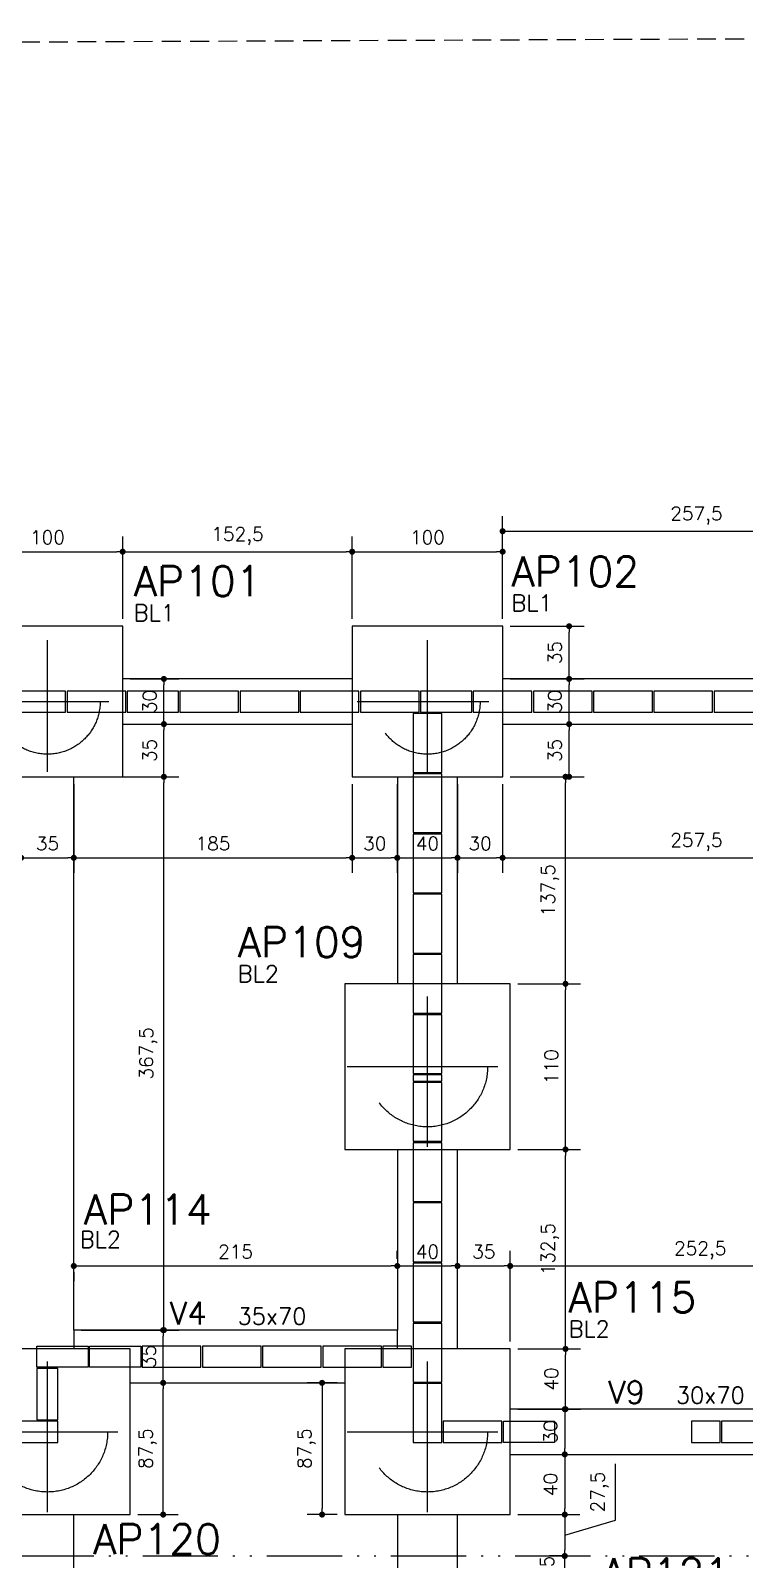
# Model space of a CAD drawing. Extents: x -15987 to 10953, y -16747 to -1189.
# Drawn here: x 1210 to 1685, y -15591 to -14576 of the extents above; entities that cross this region are included whole.
import ezdxf

# ---------------------------------------------------------------- set-up
doc = ezdxf.new("R2010")
doc.units = 0
doc.header["$LTSCALE"] = 25
for name, pattern in [('DASHED2', [0.375, 0.25, -0.125]), ('ESTILO_TQS_0002', [0.4, 0.1, -0.3]), ('ESTILO_TQS_0004', [3.3, 2, -0.4, 0.05, -0.4, 0.05, -0.4])]:
    doc.linetypes.add(name, pattern=pattern)
for name, color, linetype in [('228', 7, 'Continuous'), ('72', 7, 'Continuous'), ('BLOCO', 3, 'Continuous'), ('COTA', 1, 'Continuous'), ('EIXOS', 1, 'ESTILO_TQS_0004'), ('ESTACA', 1, 'ESTILO_TQS_0002'), ('P-D', 2, 'Continuous'), ('PROJ', 252, 'Continuous'), ('TERRENO', 1, 'DASHED2'), ('VIG-D', 2, 'Continuous'), ('VIG-N', 4, 'Continuous'), ('VIGA', 3, 'Continuous')]:
    doc.layers.add(name, color=color, linetype=linetype)
doc.styles.add('COTA', font='romans.shx')
doc.styles.get("Standard").update_dxf_attribs({"font": 'romans.shx'})
doc.dimstyles.new('forma', dxfattribs={"dimscale": 5, "dimtxt": 1.8, "dimasz": 0.8, "dimexe": 2, "dimexo": 1, "dimgap": 1, "dimtad": 1, "dimdec": 1, "dimzin": 9, "dimtxsty": 'COTA', "dimblk1": 'DOT', "dimblk2": 'DOT', "dimsah": 1, "dimcen": 0, "dimdle": 1, "dimclrd": 256, "dimclre": 256, "dimclrt": 2, "dimadec": 0, "dimazin": 0, "dimtfac": 1, "dimtdec": 0, "dimtmove": 0, "dimatfit": 3, "dimfxl": 1, "dimtolj": 1, "dimtzin": 0, "dimarcsym": 0})

# ---------------------------------------------------------------- blocks, each defined once
blk = doc.blocks.new('_EST70')
at = {"layer": 'ESTACA', "linetype": 'ESTILO_TQS_0002'}
for p, q in [((0, -1.333), (0, 1.333)), ((-1.333, 0), (1.333, 0))]:
    blk.add_line(p, q, dxfattribs=at)
blk.add_circle((0, 0), 1, dxfattribs=at)
blk = doc.blocks.new('_EST80')
at = {"layer": 'ESTACA', "linetype": 'ESTILO_TQS_0002'}
for p, q in [((0, -1.333), (0, 1.333)), ((-1.333, 0), (1.333, 0))]:
    blk.add_line(p, q, dxfattribs=at)
blk.add_circle((0, 0), 1, dxfattribs=at)
blk = doc.blocks.new('INFERIOR')
at = {"layer": 'PROJ'}
for points in [[(28149.5, 8712.9), (28188.5, 8712.9), (28188.5, 8726.9), (28149.5, 8726.9), (28149.5, 8712.9)], [(28189.5, 8712.9), (28228.5, 8712.9), (28228.5, 8726.9), (28189.5, 8726.9), (28189.5, 8712.9)], [(28229.5, 8712.9), (28263.5, 8712.9), (28263.5, 8726.9), (28229.5, 8726.9), (28229.5, 8712.9)], [(28264.5, 8712.9), (28303.5, 8712.9), (28303.5, 8726.9), (28264.5, 8726.9), (28264.5, 8712.9)], [(28304.5, 8712.9), (28343.5, 8712.9), (28343.5, 8726.9), (28304.5, 8726.9), (28304.5, 8712.9)], [(28344.5, 8712.9), (28383.5, 8712.9), (28383.5, 8726.9), (28344.5, 8726.9), (28344.5, 8712.9)], [(28384.5, 8712.9), (28423.5, 8712.9), (28423.5, 8726.9), (28384.5, 8726.9), (28384.5, 8712.9)], [(28424.5, 8712.9), (28458.5, 8712.9), (28458.5, 8726.9), (28424.5, 8726.9), (28424.5, 8712.9)], [(28459.5, 8712.9), (28498.5, 8712.9), (28498.5, 8726.9), (28459.5, 8726.9), (28459.5, 8712.9)], [(28499.5, 8712.9), (28538.5, 8712.9), (28538.5, 8726.9), (28499.5, 8726.9), (28499.5, 8712.9)], [(28539.5, 8712.9), (28578.5, 8712.9), (28578.5, 8726.9), (28539.5, 8726.9), (28539.5, 8712.9)], [(28579.5, 8712.9), (28618.5, 8712.9), (28618.5, 8726.9), (28579.5, 8726.9), (28579.5, 8712.9)], [(28619.5, 8712.9), (28658.5, 8712.9), (28658.5, 8726.9), (28619.5, 8726.9), (28619.5, 8712.9)], [(28419.5, 8711.9), (28419.5, 8672.9), (28438.5, 8672.9), (28438.5, 8711.9), (28419.5, 8711.9)], [(28419.5, 8671.9), (28419.5, 8632.9), (28438.5, 8632.9), (28438.5, 8671.9), (28419.5, 8671.9)], [(28419.5, 8631.9), (28419.5, 8592.9), (28438.5, 8592.9), (28438.5, 8631.9), (28419.5, 8631.9)], [(28419.5, 8591.9), (28419.5, 8552.9), (28438.5, 8552.9), (28438.5, 8591.9), (28419.5, 8591.9)], [(28419.5, 8551.9), (28419.5, 8512.9), (28438.5, 8512.9), (28438.5, 8551.9), (28419.5, 8551.9)], [(28419.5, 8511.9), (28419.5, 8472.9), (28438.5, 8472.9), (28438.5, 8511.9), (28419.5, 8511.9)], [(28438.5, 8467.9), (28438.5, 8471.9), (28419.5, 8471.9), (28419.5, 8467.9), (28438.5, 8467.9)], [(28419.5, 8466.9), (28419.5, 8427.9), (28438.5, 8427.9), (28438.5, 8466.9), (28419.5, 8466.9)], [(28419.5, 8426.9), (28419.5, 8387.9), (28438.5, 8387.9), (28438.5, 8426.9), (28419.5, 8426.9)], [(28419.5, 8386.9), (28419.5, 8347.9), (28438.5, 8347.9), (28438.5, 8386.9), (28419.5, 8386.9)], [(28419.5, 8346.9), (28419.5, 8307.9), (28438.5, 8307.9), (28438.5, 8346.9), (28419.5, 8346.9)], [(28419.5, 8306.9), (28419.5, 8267.9), (28438.5, 8267.9), (28438.5, 8306.9), (28419.5, 8306.9)], [(28169.5, 8291.9), (28203.5, 8291.9), (28203.5, 8277.9), (28169.5, 8277.9), (28169.5, 8291.9)], [(28204.5, 8291.9), (28238.5, 8291.9), (28238.5, 8277.9), (28204.5, 8277.9), (28204.5, 8291.9)], [(28278.5, 8291.9), (28239.5, 8291.9), (28239.5, 8277.9), (28278.5, 8277.9), (28278.5, 8291.9)], [(28318.5, 8291.9), (28279.5, 8291.9), (28279.5, 8277.9), (28318.5, 8277.9), (28318.5, 8291.9)], [(28358.5, 8291.9), (28319.5, 8291.9), (28319.5, 8277.9), (28358.5, 8277.9), (28358.5, 8291.9)], [(28398.5, 8291.9), (28359.5, 8291.9), (28359.5, 8277.9), (28398.5, 8277.9), (28398.5, 8291.9)], [(28399.5, 8277.9), (28418.5, 8277.9), (28418.5, 8291.9), (28399.5, 8291.9), (28399.5, 8277.9)], [(28169.5, 8276.9), (28169.5, 8242.9), (28183.5, 8242.9), (28183.5, 8276.9), (28169.5, 8276.9)], [(28419.5, 8266.9), (28419.5, 8227.9), (28438.5, 8227.9), (28438.5, 8266.9), (28419.5, 8266.9)], [(28183.5, 8241.9), (28149.5, 8241.9), (28149.5, 8227.9), (28183.5, 8227.9), (28183.5, 8241.9)], [(28478.5, 8241.9), (28439.5, 8241.9), (28439.5, 8227.9), (28478.5, 8227.9), (28478.5, 8241.9)], [(28479.5, 8241.9), (28513.5, 8241.9), (28513.5, 8227.9), (28479.5, 8227.9), (28479.5, 8241.9)], [(28604.5, 8227.9), (28623.5, 8227.9), (28623.5, 8241.9), (28604.5, 8241.9), (28604.5, 8227.9)], [(28663.5, 8241.9), (28624.5, 8241.9), (28624.5, 8227.9), (28663.5, 8227.9), (28663.5, 8241.9)]]:
    blk.add_lwpolyline(points, dxfattribs=at)
blk = doc.blocks.new('_Dot')
at = {"color": 0, "linetype": 'ByBlock', "lineweight": -2}
blk.add_line((-0.5, 0), (-1, 0), dxfattribs=at)
at = {"color": 0, "linetype": 'ByBlock', "const_width": 0.5}
blk.add_lwpolyline([(-0.25, 0, 1), (0.25, 0, 1)], format="xyb", close=True, dxfattribs=at)
blk = doc.blocks.new('*D90')
at = {"layer": 'COTA', "lineweight": -2, "transparency": 16777216}
for p, q in [((1171.5, -14966.6), (1171.5, -14912.1)), ((1271.5, -14966.6), (1271.5, -14912.1)), ((1175.5, -14922.1), (1267.5, -14922.1))]:
    blk.add_line(p, q, dxfattribs=at)
at = {"layer": 'Defpoints', "color": 0, "transparency": 16777216}
for p in [(1271.5, -14922.1), (1171.5, -14971.6), (1271.5, -14971.6)]:
    blk.add_point(p, dxfattribs=at)
at = {"layer": 'COTA', "lineweight": -2, "transparency": 16777216, "xscale": 4, "yscale": 4, "zscale": 4, "rotation": 180}
blk.add_blockref('_Dot', (1171.5, -14922.1), dxfattribs=at)
at = {"layer": 'COTA', "lineweight": -2, "transparency": 16777216, "xscale": 4, "yscale": 4, "zscale": 4}
blk.add_blockref('_Dot', (1271.5, -14922.1), dxfattribs=at)
at = {"layer": 'COTA', "color": 2, "transparency": 16777216, "insert": (1221.5, -14912.6), "char_height": 9, "attachment_point": 5, "style": 'COTA'}
blk.add_mtext('\\A1;100 ', dxfattribs=at)
blk = doc.blocks.new('*D91')
at = {"layer": 'COTA', "lineweight": -2, "transparency": 16777216}
for p, q in [((1271.5, -14966.6), (1271.5, -14912.1)), ((1424, -14966.6), (1424, -14912.1)), ((1275.5, -14922.1), (1420, -14922.1))]:
    blk.add_line(p, q, dxfattribs=at)
at = {"layer": 'Defpoints', "color": 0, "transparency": 16777216}
for p in [(1424, -14922.1), (1271.5, -14971.6), (1424, -14971.6)]:
    blk.add_point(p, dxfattribs=at)
at = {"layer": 'COTA', "lineweight": -2, "transparency": 16777216, "xscale": 4, "yscale": 4, "zscale": 4, "rotation": 180}
blk.add_blockref('_Dot', (1271.5, -14922.1), dxfattribs=at)
at = {"layer": 'COTA', "lineweight": -2, "transparency": 16777216, "xscale": 4, "yscale": 4, "zscale": 4}
blk.add_blockref('_Dot', (1424, -14922.1), dxfattribs=at)
at = {"layer": 'COTA', "color": 2, "transparency": 16777216, "insert": (1347.8, -14911.7), "char_height": 9, "attachment_point": 5, "style": 'COTA'}
blk.add_mtext('\\A1;152,5 ', dxfattribs=at)
blk = doc.blocks.new('*D92')
at = {"layer": 'COTA', "lineweight": -2, "transparency": 16777216}
for p, q in [((1424, -14966.6), (1424, -14912.1)), ((1524, -14966.6), (1524, -14912.1)), ((1428, -14922.1), (1520, -14922.1))]:
    blk.add_line(p, q, dxfattribs=at)
at = {"layer": 'Defpoints', "color": 0, "transparency": 16777216}
for p in [(1524, -14922.1), (1424, -14971.6), (1524, -14971.6)]:
    blk.add_point(p, dxfattribs=at)
at = {"layer": 'COTA', "lineweight": -2, "transparency": 16777216, "xscale": 4, "yscale": 4, "zscale": 4, "rotation": 180}
blk.add_blockref('_Dot', (1424, -14922.1), dxfattribs=at)
at = {"layer": 'COTA', "lineweight": -2, "transparency": 16777216, "xscale": 4, "yscale": 4, "zscale": 4}
blk.add_blockref('_Dot', (1524, -14922.1), dxfattribs=at)
at = {"layer": 'COTA', "color": 2, "transparency": 16777216, "insert": (1474, -14912.6), "char_height": 9, "attachment_point": 5, "style": 'COTA'}
blk.add_mtext('\\A1;100 ', dxfattribs=at)
blk = doc.blocks.new('*D93')
at = {"layer": 'COTA', "lineweight": -2, "transparency": 16777216}
for p, q in [((1524, -14966.6), (1524, -14898.5)), ((1781.5, -14966.6), (1781.5, -14898.5)), ((1528, -14908.5), (1777.5, -14908.5))]:
    blk.add_line(p, q, dxfattribs=at)
at = {"layer": 'Defpoints', "color": 0, "transparency": 16777216}
for p in [(1781.5, -14908.5), (1524, -14971.6), (1781.5, -14971.6)]:
    blk.add_point(p, dxfattribs=at)
at = {"layer": 'COTA', "lineweight": -2, "transparency": 16777216, "xscale": 4, "yscale": 4, "zscale": 4, "rotation": 180}
blk.add_blockref('_Dot', (1524, -14908.5), dxfattribs=at)
at = {"layer": 'COTA', "lineweight": -2, "transparency": 16777216, "xscale": 4, "yscale": 4, "zscale": 4}
blk.add_blockref('_Dot', (1781.5, -14908.5), dxfattribs=at)
at = {"layer": 'COTA', "color": 2, "transparency": 16777216, "insert": (1652.8, -14898.1), "char_height": 9, "attachment_point": 5, "style": 'COTA'}
blk.add_mtext('\\A1;257,5 ', dxfattribs=at)
blk = doc.blocks.new('*D176')
at = {"layer": 'COTA', "lineweight": -2, "transparency": 16777216}
for p, q in [((1454, -15391.7), (1454, -15386.5)), ((1239, -15400.6), (1239, -15406.5)), ((1243, -15396.5), (1450, -15396.5))]:
    blk.add_line(p, q, dxfattribs=at)
at = {"layer": 'Defpoints', "color": 0, "transparency": 16777216}
for p in [(1239, -15395.6), (1454, -15396.5), (1454, -15396.7)]:
    blk.add_point(p, dxfattribs=at)
at = {"layer": 'COTA', "lineweight": -2, "transparency": 16777216, "xscale": 4, "yscale": 4, "zscale": 4, "rotation": 180}
blk.add_blockref('_Dot', (1239, -15396.5), dxfattribs=at)
at = {"layer": 'COTA', "lineweight": -2, "transparency": 16777216, "xscale": 4, "yscale": 4, "zscale": 4}
blk.add_blockref('_Dot', (1454, -15396.5), dxfattribs=at)
at = {"layer": 'COTA', "color": 2, "transparency": 16777216, "insert": (1346.5, -15387), "char_height": 9, "attachment_point": 5, "style": 'COTA'}
blk.add_mtext('\\A1;215 ', dxfattribs=at)
blk = doc.blocks.new('*D177')
at = {"layer": 'COTA', "lineweight": -2, "transparency": 16777216}
for p, q in [((1454, -15391.7), (1454, -15386.5)), ((1494, -15393.4), (1494, -15386.5)), ((1458, -15396.5), (1490, -15396.5))]:
    blk.add_line(p, q, dxfattribs=at)
at = {"layer": 'Defpoints', "color": 0, "transparency": 16777216}
for p in [(1454, -15396.7), (1494, -15396.5), (1494, -15398.4)]:
    blk.add_point(p, dxfattribs=at)
at = {"layer": 'COTA', "lineweight": -2, "transparency": 16777216, "xscale": 4, "yscale": 4, "zscale": 4, "rotation": 180}
blk.add_blockref('_Dot', (1454, -15396.5), dxfattribs=at)
at = {"layer": 'COTA', "lineweight": -2, "transparency": 16777216, "xscale": 4, "yscale": 4, "zscale": 4}
blk.add_blockref('_Dot', (1494, -15396.5), dxfattribs=at)
at = {"layer": 'COTA', "color": 2, "transparency": 16777216, "insert": (1474, -15387), "char_height": 9, "attachment_point": 5, "style": 'COTA'}
blk.add_mtext('\\A1;40 ', dxfattribs=at)
blk = doc.blocks.new('*D178')
at = {"layer": 'COTA', "lineweight": -2, "transparency": 16777216}
for p, q in [((1494, -15393.4), (1494, -15386.5)), ((1529, -15446.6), (1529, -15386.5)), ((1498, -15396.5), (1525, -15396.5))]:
    blk.add_line(p, q, dxfattribs=at)
at = {"layer": 'Defpoints', "color": 0, "transparency": 16777216}
for p in [(1494, -15398.4), (1529, -15396.5), (1529, -15451.6)]:
    blk.add_point(p, dxfattribs=at)
at = {"layer": 'COTA', "lineweight": -2, "transparency": 16777216, "xscale": 4, "yscale": 4, "zscale": 4, "rotation": 180}
blk.add_blockref('_Dot', (1494, -15396.5), dxfattribs=at)
at = {"layer": 'COTA', "lineweight": -2, "transparency": 16777216, "xscale": 4, "yscale": 4, "zscale": 4}
blk.add_blockref('_Dot', (1529, -15396.5), dxfattribs=at)
at = {"layer": 'COTA', "color": 2, "transparency": 16777216, "insert": (1511.5, -15387), "char_height": 9, "attachment_point": 5, "style": 'COTA'}
blk.add_mtext('\\A1;35 ', dxfattribs=at)
blk = doc.blocks.new('*D179')
at = {"layer": 'COTA', "lineweight": -2, "transparency": 16777216}
for p, q in [((1529, -15446.6), (1529, -15386.5)), ((1781.5, -15451.6), (1781.5, -15386.5)), ((1533, -15396.5), (1777.5, -15396.5))]:
    blk.add_line(p, q, dxfattribs=at)
at = {"layer": 'Defpoints', "color": 0, "transparency": 16777216}
for p in [(1781.5, -15396.5), (1529, -15451.6), (1781.5, -15456.6)]:
    blk.add_point(p, dxfattribs=at)
at = {"layer": 'COTA', "lineweight": -2, "transparency": 16777216, "xscale": 4, "yscale": 4, "zscale": 4, "rotation": 180}
blk.add_blockref('_Dot', (1529, -15396.5), dxfattribs=at)
at = {"layer": 'COTA', "lineweight": -2, "transparency": 16777216, "xscale": 4, "yscale": 4, "zscale": 4}
blk.add_blockref('_Dot', (1781.5, -15396.5), dxfattribs=at)
at = {"layer": 'COTA', "color": 2, "transparency": 16777216, "insert": (1655.3, -15386.2), "char_height": 9, "attachment_point": 5, "style": 'COTA'}
blk.add_mtext('\\A1;252,5 ', dxfattribs=at)
blk = doc.blocks.new('*D238')
at = {"layer": 'COTA', "lineweight": -2, "transparency": 16777216}
for p, q in [((1281.5, -15474.1), (1308.4, -15474.1)), ((1298.4, -15557.6), (1298.4, -15478.1)), ((1281.5, -15561.6), (1308.4, -15561.6))]:
    blk.add_line(p, q, dxfattribs=at)
at = {"layer": 'Defpoints', "color": 0, "transparency": 16777216}
for p in [(1276.5, -15474.1), (1298.4, -15474.1), (1276.5, -15561.6)]:
    blk.add_point(p, dxfattribs=at)
at = {"layer": 'COTA', "lineweight": -2, "transparency": 16777216, "xscale": 4, "yscale": 4, "zscale": 4}
for p, rotation in [((1298.4, -15474.1), 90), ((1298.4, -15561.6), 270)]:
    blk.add_blockref('_Dot', p, dxfattribs=dict(at, rotation=rotation))
at = {"layer": 'COTA', "color": 2, "transparency": 16777216, "insert": (1288.1, -15517.8), "char_height": 9, "attachment_point": 5, "rotation": 90, "style": 'COTA'}
blk.add_mtext('\\A1;87,5 ', dxfattribs=at)
blk = doc.blocks.new('*D239')
at = {"layer": 'COTA', "lineweight": -2, "transparency": 16777216}
for p, q in [((1290.9, -15439.1), (1308.4, -15439.1)), ((1298.4, -15470.1), (1298.4, -15443.1)), ((1281.5, -15474.1), (1308.4, -15474.1))]:
    blk.add_line(p, q, dxfattribs=at)
at = {"layer": 'Defpoints', "color": 0, "transparency": 16777216}
for p in [(1285.9, -15439.1), (1298.4, -15439.1), (1276.5, -15474.1)]:
    blk.add_point(p, dxfattribs=at)
at = {"layer": 'COTA', "lineweight": -2, "transparency": 16777216, "xscale": 4, "yscale": 4, "zscale": 4}
for p, rotation in [((1298.4, -15439.1), 90), ((1298.4, -15474.1), 270)]:
    blk.add_blockref('_Dot', p, dxfattribs=dict(at, rotation=rotation))
at = {"layer": 'COTA', "color": 2, "transparency": 16777216, "insert": (1288.9, -15456.6), "char_height": 9, "attachment_point": 5, "rotation": 90, "style": 'COTA'}
blk.add_mtext('\\A1;35 ', dxfattribs=at)
blk = doc.blocks.new('*D240')
at = {"layer": 'COTA', "lineweight": -2, "transparency": 16777216}
for p, q in [((1244, -15071.6), (1308.9, -15071.6)), ((1298.9, -15435.1), (1298.9, -15075.6)), ((1244, -15439.1), (1308.9, -15439.1))]:
    blk.add_line(p, q, dxfattribs=at)
at = {"layer": 'Defpoints', "color": 0, "transparency": 16777216}
for p in [(1239, -15071.6), (1298.9, -15071.6), (1239, -15439.1)]:
    blk.add_point(p, dxfattribs=at)
at = {"layer": 'COTA', "lineweight": -2, "transparency": 16777216, "xscale": 4, "yscale": 4, "zscale": 4}
for p, rotation in [((1298.9, -15071.6), 90), ((1298.9, -15439.1), 270)]:
    blk.add_blockref('_Dot', p, dxfattribs=dict(at, rotation=rotation))
at = {"layer": 'COTA', "color": 2, "transparency": 16777216, "insert": (1288.5, -15255.3), "char_height": 9, "attachment_point": 5, "rotation": 90, "style": 'COTA'}
blk.add_mtext('\\A1;367,5 ', dxfattribs=at)
blk = doc.blocks.new('*D241')
at = {"layer": 'COTA', "lineweight": -2, "transparency": 16777216}
for p, q in [((1276.5, -15036.6), (1308.9, -15036.6)), ((1298.9, -15067.6), (1298.9, -15040.6)), ((1244, -15071.6), (1308.9, -15071.6))]:
    blk.add_line(p, q, dxfattribs=at)
at = {"layer": 'Defpoints', "color": 0, "transparency": 16777216}
for p in [(1271.5, -15036.6), (1298.9, -15036.6), (1239, -15071.6)]:
    blk.add_point(p, dxfattribs=at)
at = {"layer": 'COTA', "lineweight": -2, "transparency": 16777216, "xscale": 4, "yscale": 4, "zscale": 4}
for p, rotation in [((1298.9, -15036.6), 90), ((1298.9, -15071.6), 270)]:
    blk.add_blockref('_Dot', p, dxfattribs=dict(at, rotation=rotation))
at = {"layer": 'COTA', "color": 2, "transparency": 16777216, "insert": (1289.4, -15054.1), "char_height": 9, "attachment_point": 5, "rotation": 90, "style": 'COTA'}
blk.add_mtext('\\A1;35 ', dxfattribs=at)
blk = doc.blocks.new('*D242')
at = {"layer": 'COTA', "lineweight": -2, "transparency": 16777216}
for p, q in [((1276.5, -15006.6), (1308.9, -15006.6)), ((1298.9, -15032.6), (1298.9, -15010.6)), ((1276.5, -15036.6), (1308.9, -15036.6))]:
    blk.add_line(p, q, dxfattribs=at)
at = {"layer": 'Defpoints', "color": 0, "transparency": 16777216}
for p in [(1271.5, -15006.6), (1298.9, -15006.6), (1271.5, -15036.6)]:
    blk.add_point(p, dxfattribs=at)
at = {"layer": 'COTA', "lineweight": -2, "transparency": 16777216, "xscale": 4, "yscale": 4, "zscale": 4}
for p, rotation in [((1298.9, -15006.6), 90), ((1298.9, -15036.6), 270)]:
    blk.add_blockref('_Dot', p, dxfattribs=dict(at, rotation=rotation))
at = {"layer": 'COTA', "color": 2, "transparency": 16777216, "insert": (1289.4, -15021.6), "char_height": 9, "attachment_point": 5, "rotation": 90, "style": 'COTA'}
blk.add_mtext('\\A1;30 ', dxfattribs=at)
blk = doc.blocks.new('*D243')
at = {"layer": 'COTA', "lineweight": -2, "transparency": 16777216}
for p, q in [((1414, -15474.1), (1394, -15474.1)), ((1404, -15478.1), (1404, -15557.6)), ((1414, -15561.6), (1394, -15561.6))]:
    blk.add_line(p, q, dxfattribs=at)
at = {"layer": 'Defpoints', "color": 0, "transparency": 16777216}
for p in [(1419, -15474.1), (1404, -15561.6), (1419, -15561.6)]:
    blk.add_point(p, dxfattribs=at)
at = {"layer": 'COTA', "lineweight": -2, "transparency": 16777216, "xscale": 4, "yscale": 4, "zscale": 4}
for p, rotation in [((1404, -15474.1), 90), ((1404, -15561.6), 270)]:
    blk.add_blockref('_Dot', p, dxfattribs=dict(at, rotation=rotation))
at = {"layer": 'COTA', "color": 2, "transparency": 16777216, "insert": (1393.7, -15517.8), "char_height": 9, "attachment_point": 5, "rotation": 90, "style": 'COTA'}
blk.add_mtext('\\A1;87,5 ', dxfattribs=at)
blk = doc.blocks.new('*D244')
at = {"layer": 'COTA', "lineweight": -2, "transparency": 16777216}
for p, q in [((1534, -15451.6), (1575.8, -15451.6)), ((1565.8, -15487.6), (1565.8, -15455.6)), ((1534, -15491.6), (1575.8, -15491.6))]:
    blk.add_line(p, q, dxfattribs=at)
at = {"layer": 'Defpoints', "color": 0, "transparency": 16777216}
for p in [(1529, -15451.6), (1565.8, -15451.6), (1529, -15491.6)]:
    blk.add_point(p, dxfattribs=at)
at = {"layer": 'COTA', "lineweight": -2, "transparency": 16777216, "xscale": 4, "yscale": 4, "zscale": 4}
for p, rotation in [((1565.8, -15451.6), 90), ((1565.8, -15491.6), 270)]:
    blk.add_blockref('_Dot', p, dxfattribs=dict(at, rotation=rotation))
at = {"layer": 'COTA', "color": 2, "transparency": 16777216, "insert": (1556.3, -15471.6), "char_height": 9, "attachment_point": 5, "rotation": 90, "style": 'COTA'}
blk.add_mtext('\\A1;40 ', dxfattribs=at)
blk = doc.blocks.new('*D245')
at = {"layer": 'COTA', "lineweight": -2, "transparency": 16777216}
for p, q in [((1534, -15319.1), (1575.8, -15319.1)), ((1565.8, -15447.6), (1565.8, -15323.1)), ((1534, -15451.6), (1575.8, -15451.6))]:
    blk.add_line(p, q, dxfattribs=at)
at = {"layer": 'Defpoints', "color": 0, "transparency": 16777216}
for p in [(1529, -15319.1), (1565.8, -15319.1), (1529, -15451.6)]:
    blk.add_point(p, dxfattribs=at)
at = {"layer": 'COTA', "lineweight": -2, "transparency": 16777216, "xscale": 4, "yscale": 4, "zscale": 4}
for p, rotation in [((1565.8, -15319.1), 90), ((1565.8, -15451.6), 270)]:
    blk.add_blockref('_Dot', p, dxfattribs=dict(at, rotation=rotation))
at = {"layer": 'COTA', "color": 2, "transparency": 16777216, "insert": (1555.5, -15385.3), "char_height": 9, "attachment_point": 5, "rotation": 90, "style": 'COTA'}
blk.add_mtext('\\A1;132,5 ', dxfattribs=at)
blk = doc.blocks.new('*D246')
at = {"layer": 'COTA', "lineweight": -2, "transparency": 16777216}
for p, q in [((1534, -15209.1), (1575.8, -15209.1)), ((1565.8, -15315.1), (1565.8, -15213.1)), ((1534, -15319.1), (1575.8, -15319.1))]:
    blk.add_line(p, q, dxfattribs=at)
at = {"layer": 'Defpoints', "color": 0, "transparency": 16777216}
for p in [(1529, -15209.1), (1565.8, -15209.1), (1529, -15319.1)]:
    blk.add_point(p, dxfattribs=at)
at = {"layer": 'COTA', "lineweight": -2, "transparency": 16777216, "xscale": 4, "yscale": 4, "zscale": 4}
for p, rotation in [((1565.8, -15209.1), 90), ((1565.8, -15319.1), 270)]:
    blk.add_blockref('_Dot', p, dxfattribs=dict(at, rotation=rotation))
at = {"layer": 'COTA', "color": 2, "transparency": 16777216, "insert": (1556.3, -15264.1), "char_height": 9, "attachment_point": 5, "rotation": 90, "style": 'COTA'}
blk.add_mtext('\\A1;110 ', dxfattribs=at)
blk = doc.blocks.new('*D247')
at = {"layer": 'COTA', "lineweight": -2, "transparency": 16777216}
for p, q in [((1529, -15071.6), (1575.8, -15071.6)), ((1565.8, -15205.1), (1565.8, -15075.6)), ((1534, -15209.1), (1575.8, -15209.1))]:
    blk.add_line(p, q, dxfattribs=at)
at = {"layer": 'Defpoints', "color": 0, "transparency": 16777216}
for p in [(1524, -15071.6), (1565.8, -15071.6), (1529, -15209.1)]:
    blk.add_point(p, dxfattribs=at)
at = {"layer": 'COTA', "lineweight": -2, "transparency": 16777216, "xscale": 4, "yscale": 4, "zscale": 4}
for p, rotation in [((1565.8, -15071.6), 90), ((1565.8, -15209.1), 270)]:
    blk.add_blockref('_Dot', p, dxfattribs=dict(at, rotation=rotation))
at = {"layer": 'COTA', "color": 2, "transparency": 16777216, "insert": (1555.5, -15147), "char_height": 9, "attachment_point": 5, "rotation": 90, "style": 'COTA'}
blk.add_mtext('\\A1;137,5 ', dxfattribs=at)
blk = doc.blocks.new('*D248')
at = {"layer": 'COTA', "lineweight": -2, "transparency": 16777216}
for p, q in [((1529, -15036.6), (1578.2, -15036.6)), ((1568.2, -15067.6), (1568.2, -15040.6)), ((1529, -15071.6), (1578.2, -15071.6))]:
    blk.add_line(p, q, dxfattribs=at)
at = {"layer": 'Defpoints', "color": 0, "transparency": 16777216}
for p in [(1524, -15036.6), (1568.2, -15036.6), (1524, -15071.6)]:
    blk.add_point(p, dxfattribs=at)
at = {"layer": 'COTA', "lineweight": -2, "transparency": 16777216, "xscale": 4, "yscale": 4, "zscale": 4}
for p, rotation in [((1568.2, -15036.6), 90), ((1568.2, -15071.6), 270)]:
    blk.add_blockref('_Dot', p, dxfattribs=dict(at, rotation=rotation))
at = {"layer": 'COTA', "color": 2, "transparency": 16777216, "insert": (1558.7, -15054.1), "char_height": 9, "attachment_point": 5, "rotation": 90, "style": 'COTA'}
blk.add_mtext('\\A1;35 ', dxfattribs=at)
blk = doc.blocks.new('*D249')
at = {"layer": 'COTA', "lineweight": -2, "transparency": 16777216}
for p, q in [((1529, -15006.6), (1578.2, -15006.6)), ((1568.2, -15032.6), (1568.2, -15010.6)), ((1529, -15036.6), (1578.2, -15036.6))]:
    blk.add_line(p, q, dxfattribs=at)
at = {"layer": 'Defpoints', "color": 0, "transparency": 16777216}
for p in [(1524, -15006.6), (1568.2, -15006.6), (1524, -15036.6)]:
    blk.add_point(p, dxfattribs=at)
at = {"layer": 'COTA', "lineweight": -2, "transparency": 16777216, "xscale": 4, "yscale": 4, "zscale": 4}
for p, rotation in [((1568.2, -15006.6), 90), ((1568.2, -15036.6), 270)]:
    blk.add_blockref('_Dot', p, dxfattribs=dict(at, rotation=rotation))
at = {"layer": 'COTA', "color": 2, "transparency": 16777216, "insert": (1558.7, -15021.6), "char_height": 9, "attachment_point": 5, "rotation": 90, "style": 'COTA'}
blk.add_mtext('\\A1;30 ', dxfattribs=at)
blk = doc.blocks.new('*D250')
at = {"layer": 'COTA', "lineweight": -2, "transparency": 16777216}
for p, q in [((1529, -14971.6), (1578.2, -14971.6)), ((1568.2, -15002.6), (1568.2, -14975.6)), ((1529, -15006.6), (1578.2, -15006.6))]:
    blk.add_line(p, q, dxfattribs=at)
at = {"layer": 'Defpoints', "color": 0, "transparency": 16777216}
for p in [(1524, -14971.6), (1568.2, -14971.6), (1524, -15006.6)]:
    blk.add_point(p, dxfattribs=at)
at = {"layer": 'COTA', "lineweight": -2, "transparency": 16777216, "xscale": 4, "yscale": 4, "zscale": 4}
for p, rotation in [((1568.2, -14971.6), 90), ((1568.2, -15006.6), 270)]:
    blk.add_blockref('_Dot', p, dxfattribs=dict(at, rotation=rotation))
at = {"layer": 'COTA', "color": 2, "transparency": 16777216, "insert": (1558.7, -14989.1), "char_height": 9, "attachment_point": 5, "rotation": 90, "style": 'COTA'}
blk.add_mtext('\\A1;35 ', dxfattribs=at)
blk = doc.blocks.new('*D330')
at = {"layer": 'COTA', "lineweight": -2, "transparency": 16777216}
for p, q in [((1204, -15076.6), (1204, -15135.4)), ((1239, -15076.6), (1239, -15135.4)), ((1208, -15125.4), (1235, -15125.4))]:
    blk.add_line(p, q, dxfattribs=at)
at = {"layer": 'Defpoints', "color": 0, "transparency": 16777216}
for p in [(1204, -15071.6), (1239, -15071.6), (1239, -15125.4)]:
    blk.add_point(p, dxfattribs=at)
at = {"layer": 'COTA', "lineweight": -2, "transparency": 16777216, "xscale": 4, "yscale": 4, "zscale": 4, "rotation": 180}
blk.add_blockref('_Dot', (1204, -15125.4), dxfattribs=at)
at = {"layer": 'COTA', "lineweight": -2, "transparency": 16777216, "xscale": 4, "yscale": 4, "zscale": 4}
blk.add_blockref('_Dot', (1239, -15125.4), dxfattribs=at)
at = {"layer": 'COTA', "color": 2, "transparency": 16777216, "insert": (1221.5, -15115.9), "char_height": 9, "attachment_point": 5, "style": 'COTA'}
blk.add_mtext('\\A1;35 ', dxfattribs=at)
blk = doc.blocks.new('*D331')
at = {"layer": 'COTA', "lineweight": -2, "transparency": 16777216}
for p, q in [((1239, -15076.6), (1239, -15135.4)), ((1424, -15076.6), (1424, -15135.4)), ((1243, -15125.4), (1420, -15125.4))]:
    blk.add_line(p, q, dxfattribs=at)
at = {"layer": 'Defpoints', "color": 0, "transparency": 16777216}
for p in [(1239, -15071.6), (1424, -15071.6), (1424, -15125.4)]:
    blk.add_point(p, dxfattribs=at)
at = {"layer": 'COTA', "lineweight": -2, "transparency": 16777216, "xscale": 4, "yscale": 4, "zscale": 4, "rotation": 180}
blk.add_blockref('_Dot', (1239, -15125.4), dxfattribs=at)
at = {"layer": 'COTA', "lineweight": -2, "transparency": 16777216, "xscale": 4, "yscale": 4, "zscale": 4}
blk.add_blockref('_Dot', (1424, -15125.4), dxfattribs=at)
at = {"layer": 'COTA', "color": 2, "transparency": 16777216, "insert": (1331.5, -15115.9), "char_height": 9, "attachment_point": 5, "style": 'COTA'}
blk.add_mtext('\\A1;185 ', dxfattribs=at)
blk = doc.blocks.new('*D332')
at = {"layer": 'COTA', "lineweight": -2, "transparency": 16777216}
for p, q in [((1424, -15076.6), (1424, -15135.4)), ((1454, -15076.6), (1454, -15135.4)), ((1428, -15125.4), (1450, -15125.4))]:
    blk.add_line(p, q, dxfattribs=at)
at = {"layer": 'Defpoints', "color": 0, "transparency": 16777216}
for p in [(1424, -15071.6), (1454, -15071.6), (1454, -15125.4)]:
    blk.add_point(p, dxfattribs=at)
at = {"layer": 'COTA', "lineweight": -2, "transparency": 16777216, "xscale": 4, "yscale": 4, "zscale": 4, "rotation": 180}
blk.add_blockref('_Dot', (1424, -15125.4), dxfattribs=at)
at = {"layer": 'COTA', "lineweight": -2, "transparency": 16777216, "xscale": 4, "yscale": 4, "zscale": 4}
blk.add_blockref('_Dot', (1454, -15125.4), dxfattribs=at)
at = {"layer": 'COTA', "color": 2, "transparency": 16777216, "insert": (1439, -15115.9), "char_height": 9, "attachment_point": 5, "style": 'COTA'}
blk.add_mtext('\\A1;30 ', dxfattribs=at)
blk = doc.blocks.new('*D333')
at = {"layer": 'COTA', "lineweight": -2, "transparency": 16777216}
for p, q in [((1454, -15076.6), (1454, -15135.4)), ((1494, -15076.6), (1494, -15135.4)), ((1458, -15125.4), (1490, -15125.4))]:
    blk.add_line(p, q, dxfattribs=at)
at = {"layer": 'Defpoints', "color": 0, "transparency": 16777216}
for p in [(1454, -15071.6), (1494, -15071.6), (1494, -15125.4)]:
    blk.add_point(p, dxfattribs=at)
at = {"layer": 'COTA', "lineweight": -2, "transparency": 16777216, "xscale": 4, "yscale": 4, "zscale": 4, "rotation": 180}
blk.add_blockref('_Dot', (1454, -15125.4), dxfattribs=at)
at = {"layer": 'COTA', "lineweight": -2, "transparency": 16777216, "xscale": 4, "yscale": 4, "zscale": 4}
blk.add_blockref('_Dot', (1494, -15125.4), dxfattribs=at)
at = {"layer": 'COTA', "color": 2, "transparency": 16777216, "insert": (1474, -15115.9), "char_height": 9, "attachment_point": 5, "style": 'COTA'}
blk.add_mtext('\\A1;40 ', dxfattribs=at)
blk = doc.blocks.new('*D334')
at = {"layer": 'COTA', "lineweight": -2, "transparency": 16777216}
for p, q in [((1494, -15076.6), (1494, -15135.4)), ((1524, -15076.6), (1524, -15135.4)), ((1498, -15125.4), (1520, -15125.4))]:
    blk.add_line(p, q, dxfattribs=at)
at = {"layer": 'Defpoints', "color": 0, "transparency": 16777216}
for p in [(1494, -15071.6), (1524, -15071.6), (1524, -15125.4)]:
    blk.add_point(p, dxfattribs=at)
at = {"layer": 'COTA', "lineweight": -2, "transparency": 16777216, "xscale": 4, "yscale": 4, "zscale": 4, "rotation": 180}
blk.add_blockref('_Dot', (1494, -15125.4), dxfattribs=at)
at = {"layer": 'COTA', "lineweight": -2, "transparency": 16777216, "xscale": 4, "yscale": 4, "zscale": 4}
blk.add_blockref('_Dot', (1524, -15125.4), dxfattribs=at)
at = {"layer": 'COTA', "color": 2, "transparency": 16777216, "insert": (1509, -15115.9), "char_height": 9, "attachment_point": 5, "style": 'COTA'}
blk.add_mtext('\\A1;30 ', dxfattribs=at)
blk = doc.blocks.new('*D335')
at = {"layer": 'COTA', "lineweight": -2, "transparency": 16777216}
for p, q in [((1524, -15076.6), (1524, -15135.4)), ((1781.5, -15076.6), (1781.5, -15135.4)), ((1528, -15125.4), (1777.5, -15125.4))]:
    blk.add_line(p, q, dxfattribs=at)
at = {"layer": 'Defpoints', "color": 0, "transparency": 16777216}
for p in [(1524, -15071.6), (1781.5, -15071.6), (1781.5, -15125.4)]:
    blk.add_point(p, dxfattribs=at)
at = {"layer": 'COTA', "lineweight": -2, "transparency": 16777216, "xscale": 4, "yscale": 4, "zscale": 4, "rotation": 180}
blk.add_blockref('_Dot', (1524, -15125.4), dxfattribs=at)
at = {"layer": 'COTA', "lineweight": -2, "transparency": 16777216, "xscale": 4, "yscale": 4, "zscale": 4}
blk.add_blockref('_Dot', (1781.5, -15125.4), dxfattribs=at)
at = {"layer": 'COTA', "color": 2, "transparency": 16777216, "insert": (1652.8, -15115), "char_height": 9, "attachment_point": 5, "style": 'COTA'}
blk.add_mtext('\\A1;257,5 ', dxfattribs=at)
blk = doc.blocks.new('*D487')
at = {"layer": 'COTA', "lineweight": -2, "transparency": 16777216}
for p, q in [((1534, -15491.6), (1575.3, -15491.6)), ((1565.3, -15495.6), (1565.3, -15517.6)), ((1534, -15521.6), (1575.3, -15521.6))]:
    blk.add_line(p, q, dxfattribs=at)
at = {"layer": 'Defpoints', "color": 0, "transparency": 16777216}
for p in [(1529, -15491.6), (1529, -15521.6), (1565.3, -15521.6)]:
    blk.add_point(p, dxfattribs=at)
at = {"layer": 'COTA', "lineweight": -2, "transparency": 16777216, "xscale": 4, "yscale": 4, "zscale": 4}
for p, rotation in [((1565.3, -15491.6), 90), ((1565.3, -15521.6), 270)]:
    blk.add_blockref('_Dot', p, dxfattribs=dict(at, rotation=rotation))
at = {"layer": 'COTA', "color": 2, "transparency": 16777216, "insert": (1555.8, -15506.6), "char_height": 9, "attachment_point": 5, "rotation": 90, "style": 'COTA'}
blk.add_mtext('\\A1;30 ', dxfattribs=at)
blk = doc.blocks.new('*D488')
at = {"layer": 'COTA', "lineweight": -2, "transparency": 16777216}
for p, q in [((1534, -15521.6), (1575.3, -15521.6)), ((1565.3, -15525.6), (1565.3, -15557.6)), ((1534, -15561.6), (1575.3, -15561.6))]:
    blk.add_line(p, q, dxfattribs=at)
at = {"layer": 'Defpoints', "color": 0, "transparency": 16777216}
for p in [(1529, -15521.6), (1529, -15561.6), (1565.3, -15561.6)]:
    blk.add_point(p, dxfattribs=at)
at = {"layer": 'COTA', "lineweight": -2, "transparency": 16777216, "xscale": 4, "yscale": 4, "zscale": 4}
for p, rotation in [((1565.3, -15521.6), 90), ((1565.3, -15561.6), 270)]:
    blk.add_blockref('_Dot', p, dxfattribs=dict(at, rotation=rotation))
at = {"layer": 'COTA', "color": 2, "transparency": 16777216, "insert": (1555.8, -15541.6), "char_height": 9, "attachment_point": 5, "rotation": 90, "style": 'COTA'}
blk.add_mtext('\\A1;40 ', dxfattribs=at)
blk = doc.blocks.new('*D489')
at = {"layer": 'COTA', "lineweight": -2, "transparency": 16777216}
for p, q in [((1565.2, -15589.1), (1555.2, -15589.1)), ((1565.2, -15593.1), (1565.2, -15612.6)), ((1534, -15616.6), (1575.2, -15616.6))]:
    blk.add_line(p, q, dxfattribs=at)
at = {"layer": 'Defpoints', "color": 0, "transparency": 16777216}
for p in [(1570.2, -15589.1), (1529, -15616.6), (1565.2, -15616.6)]:
    blk.add_point(p, dxfattribs=at)
at = {"layer": 'COTA', "lineweight": -2, "transparency": 16777216, "xscale": 4, "yscale": 4, "zscale": 4}
for p, rotation in [((1565.2, -15589.1), 90), ((1565.2, -15616.6), 270)]:
    blk.add_blockref('_Dot', p, dxfattribs=dict(at, rotation=rotation))
at = {"layer": 'COTA', "color": 2, "transparency": 16777216, "insert": (1554.9, -15602.4), "char_height": 9, "attachment_point": 5, "rotation": 90, "style": 'COTA'}
blk.add_mtext('\\A1;27,5 ', dxfattribs=at)
blk = doc.blocks.new('*D496')
at = {"layer": 'COTA', "lineweight": -2, "transparency": 16777216}
for p, q in [((1598.9, -15565.3), (1598.9, -15527.8)), ((1534, -15561.6), (1575.3, -15561.6)), ((1565.3, -15575.3), (1598.9, -15565.3)), ((1565.3, -15565.6), (1565.3, -15585.1)), ((1570.2, -15589.1), (1575.3, -15589.1))]:
    blk.add_line(p, q, dxfattribs=at)
at = {"layer": 'Defpoints', "color": 0, "transparency": 16777216}
for p in [(1529, -15561.6), (1565.2, -15589.1), (1565.3, -15589.1)]:
    blk.add_point(p, dxfattribs=at)
at = {"layer": 'COTA', "lineweight": -2, "transparency": 16777216, "xscale": 4, "yscale": 4, "zscale": 4}
for p, rotation in [((1565.3, -15561.6), 90), ((1565.3, -15589.1), 270)]:
    blk.add_blockref('_Dot', p, dxfattribs=dict(at, rotation=rotation))
at = {"layer": 'COTA', "color": 2, "transparency": 16777216, "insert": (1588.5, -15546.6), "char_height": 9, "attachment_point": 5, "rotation": 90, "style": 'COTA'}
blk.add_mtext('\\A1;27,5 ', dxfattribs=at)

msp = doc.modelspace()

# ---------------------------------------------------------------- linework, layer by layer
at = {"layer": 'BLOCO', "linetype": 'Continuous'}
for points in [[(1171.52, -15071.6), (1271.52, -15071.6), (1271.52, -14971.6), (1171.52, -14971.6), (1171.52, -15071.6)], [(1424.02, -15071.6), (1524.02, -15071.6), (1524.02, -14971.6), (1424.02, -14971.6), (1424.02, -15071.6)], [(1419.02, -15319.1), (1529.02, -15319.1), (1529.02, -15209.1), (1419.02, -15209.1), (1419.02, -15319.1)], [(1166.52, -15561.6), (1276.52, -15561.6), (1276.52, -15451.6), (1166.52, -15451.6), (1166.52, -15561.6)], [(1419.02, -15561.6), (1529.02, -15561.6), (1529.02, -15451.6), (1419.02, -15451.6), (1419.02, -15561.6)]]:
    msp.add_lwpolyline(points, dxfattribs=at)
at = {"layer": 'EIXOS'}
msp.add_line((47.3, -15589.08), (4501.03, -15589.08), dxfattribs=at)
at = {"layer": 'TERRENO', "linetype": 'DASHED2', "ltscale": 2}
msp.add_lwpolyline([(798.65, -16597.01), (1370.85, -16596.96), (1899.7, -16605.56), (2137.16, -16606.46), (2374.62, -16607.28), (2842.89, -16599.37), (3089.44, -16607.28), (4021.12, -16595.9), (4334.18, -16588.63), (4436.7, -16599.32), (4458.36, -15870.12), (4449.9, -15869.21), (4485.38, -15540.08), (4502.87, -15454.87), (4554.85, -14902.42), (4578.78, -14587.19), (4033.18, -14580.33), (4033.51, -14592.87), (3025.53, -14576), (2359.47, -14578.84), (1610.11, -14581.94), (927.42, -14584.99)], dxfattribs=at)
at = {"layer": 'VIGA'}
for p, q in [((1424.02, -15006.6), (1271.52, -15006.6)), ((1781.52, -15006.6), (1524.02, -15006.6)), ((1271.52, -15036.6), (1424.02, -15036.6)), ((1524.02, -15036.6), (1781.52, -15036.6)), ((1239.02, -15439.1), (1239.02, -15071.6)), ((1454.02, -15071.6), (1454.02, -15209.1)), ((1494.02, -15209.1), (1494.02, -15071.6)), ((1454.02, -15319.1), (1454.02, -15439.1)), ((1494.02, -15451.6), (1494.02, -15319.1)), ((1454.02, -15439.1), (1239.02, -15439.1)), ((1239.02, -15439.1), (1239.02, -15451.6)), ((1454.02, -15451.6), (1454.02, -15439.1)), ((1276.52, -15474.1), (1419.02, -15474.1)), ((1781.52, -15491.6), (1529.02, -15491.6)), ((1529.02, -15521.6), (1781.52, -15521.6)), ((1239.02, -15621.6), (1239.02, -15561.6)), ((1454.02, -15561.6), (1454.02, -15616.6)), ((1494.02, -15616.6), (1494.02, -15561.6))]:
    msp.add_line(p, q, dxfattribs=at)

# ---------------------------------------------------------------- block references
at = {"layer": '228', "linetype": 'Continuous'}
for name, p, xscale, yscale in [('_EST70', (1221.52, -15021.6), 35, 35), ('_EST70', (1474.02, -15021.6), 35, 35), ('_EST80', (1474.02, -15264.1), 40, 40), ('_EST80', (1221.52, -15506.6), 40, 40), ('_EST80', (1474.02, -15506.6), 40, 40)]:
    msp.add_blockref(name, p, dxfattribs=dict(at, xscale=xscale, yscale=yscale))
at = {"layer": 'COTA'}
msp.add_blockref('INFERIOR', (-26955.01, -23741.54), dxfattribs=at)

# ---------------------------------------------------------------- texts
at = {"layer": '72', "linetype": 'Continuous'}
for s, p in [('AP102', (1529.85, -14945.19)), ('AP101', (1278.88, -14951.71)), ('AP109', (1347.98, -15191.45)), ('AP114', (1245.79, -15369.03)), ('AP115', (1567.87, -15427.32)), ('AP120', (1251.9, -15587.94)), ('AP121', (1590.26, -15610.63))]:
    msp.add_text(s, height=20, dxfattribs=at).set_placement(p)
at = {"layer": 'P-D', "linetype": 'Continuous'}
for s, p in [('BL1', (1529.85, -14961.69)), ('BL1', (1278.88, -14968.21)), ('BL2', (1347.98, -15207.95)), ('BL2', (1243.04, -15384.37)), ('BL2', (1567.87, -15443.82))]:
    msp.add_text(s, height=11, dxfattribs=at).set_placement(p)
at = {"layer": 'VIG-D', "linetype": 'Continuous'}
for s, p in [('35x70', (1347.86, -15435.35)), ('30x70', (1639.17, -15487.85))]:
    msp.add_text(s, height=11, dxfattribs=at).set_placement(p)
at = {"layer": 'VIG-N', "linetype": 'Continuous'}
for s, p in [('V4', (1302.86, -15435.35)), ('V9', (1594.17, -15487.85))]:
    msp.add_text(s, height=15, dxfattribs=at).set_placement(p)

# ---------------------------------------------------------------- dimensions: what is measured, and where the dimension line sits
at = {"layer": 'COTA'}
for base, p1, p2, picture, middle in [((1781.52, -14908.5), (1524.02, -14971.6), (1781.52, -14971.6), '*D93', (1652.77, -14898.14)), ((1271.52, -14922.09), (1171.52, -14971.6), (1271.52, -14971.6), '*D90', (1221.52, -14912.59)), ((1424.02, -14922.09), (1271.52, -14971.6), (1424.02, -14971.6), '*D91', (1347.77, -14911.73)), ((1524.02, -14922.09), (1424.02, -14971.6), (1524.02, -14971.6), '*D92', (1474.02, -14912.59)), ((1239.02, -15125.39), (1204.02, -15071.6), (1239.02, -15071.6), '*D330', (1221.52, -15115.89)), ((1424.02, -15125.39), (1239.02, -15071.6), (1424.02, -15071.6), '*D331', (1331.52, -15115.89)), ((1494.02, -15125.39), (1454.02, -15071.6), (1494.02, -15071.6), '*D333', (1474.02, -15115.89)), ((1781.52, -15125.39), (1524.02, -15071.6), (1781.52, -15071.6), '*D335', (1652.77, -15115.03)), ((1454.02, -15396.53), (1239.02, -15395.58), (1454.02, -15396.71), '*D176', (1346.52, -15387.03)), ((1494.02, -15396.53), (1454.02, -15396.71), (1494.02, -15398.38), '*D177', (1474.02, -15387.03)), ((1529.02, -15396.53), (1494.02, -15398.38), (1529.02, -15451.6), '*D178', (1511.52, -15387.03)), ((1781.52, -15396.53), (1529.02, -15451.6), (1781.52, -15456.6), '*D179', (1655.27, -15386.17))]:
    dim = msp.add_linear_dim(base=base, p1=p1, p2=p2, dimstyle='forma', override={"dimpost": ' ', "dimtmove": 1}, dxfattribs=at)
    dim.commit()
    dim.dimension.update_dxf_attribs({"geometry": picture, "text_midpoint": middle})
for base, p1, p2, override, picture, middle in [((1568.23, -14971.6), (1524.02, -15006.6), (1524.02, -14971.6), {"dimpost": ' ', "dimtmove": 1}, '*D250', (1558.73, -14989.1)), ((1298.89, -15006.6), (1271.52, -15036.6), (1271.52, -15006.6), {"dimpost": ' ', "dimtmove": 1}, '*D242', (1289.39, -15021.6)), ((1568.23, -15006.6), (1524.02, -15036.6), (1524.02, -15006.6), {"dimpost": ' ', "dimtmove": 1}, '*D249', (1558.73, -15021.6)), ((1298.89, -15036.6), (1239.02, -15071.6), (1271.52, -15036.6), {"dimpost": ' ', "dimtmove": 1}, '*D241', (1289.39, -15054.1)), ((1568.23, -15036.6), (1524.02, -15071.6), (1524.02, -15036.6), {"dimpost": ' ', "dimtmove": 1}, '*D248', (1558.73, -15054.1)), ((1298.89, -15071.6), (1239.02, -15439.1), (1239.02, -15071.6), {"dimpost": ' '}, '*D240', (1288.53, -15255.35)), ((1565.84, -15209.1), (1529.02, -15319.1), (1529.02, -15209.1), {"dimpost": ' ', "dimtmove": 1}, '*D246', (1556.34, -15264.1)), ((1565.84, -15319.1), (1529.02, -15451.6), (1529.02, -15319.1), {"dimpost": ' ', "dimtmove": 1}, '*D245', (1555.48, -15385.35)), ((1298.45, -15439.1), (1276.52, -15474.1), (1285.91, -15439.1), {"dimpost": ' ', "dimtmove": 1}, '*D239', (1288.95, -15456.6)), ((1565.84, -15451.6), (1529.02, -15491.6), (1529.02, -15451.6), {"dimpost": ' ', "dimtmove": 1}, '*D244', (1556.34, -15471.6)), ((1298.45, -15474.1), (1276.52, -15561.6), (1276.52, -15474.1), {"dimpost": ' '}, '*D238', (1288.09, -15517.85)), ((1404.05, -15561.6), (1419.02, -15474.1), (1419.02, -15561.6), {"dimpost": ' '}, '*D243', (1393.69, -15517.85)), ((1565.28, -15521.6), (1529.02, -15491.6), (1529.02, -15521.6), {"dimpost": ' '}, '*D487', (1555.78, -15506.6)), ((1565.28, -15561.6), (1529.02, -15521.6), (1529.02, -15561.6), {"dimpost": ' ', "dimtmove": 1}, '*D488', (1555.78, -15541.6)), ((1565.28, -15589.08), (1529.02, -15561.6), (1565.24, -15589.08), {"dimpost": ' ', "dimtmove": 1}, '*D496', (1588.5, -15560.27))]:
    dim = msp.add_linear_dim(base=base, p1=p1, p2=p2, angle=90, dimstyle='forma', override=override, dxfattribs=at)
    dim.commit()
    dim.dimension.update_dxf_attribs({"geometry": picture, "text_midpoint": middle})
for base, p1, p2, picture, middle in [((1454.02, -15125.39), (1424.02, -15071.6), (1454.02, -15071.6), '*D332', (1439.02, -15125.39)), ((1524.02, -15125.39), (1494.02, -15071.6), (1524.02, -15071.6), '*D334', (1509.02, -15125.39))]:
    dim = msp.add_linear_dim(base=base, p1=p1, p2=p2, dimstyle='forma', override={"dimpost": ' ', "dimtmove": 1}, dxfattribs=at)
    dim.commit()
    dim.dimension.update_dxf_attribs({"geometry": picture, "text_midpoint": middle, "dimtype": 128})
for base, p1, p2, picture, middle in [((1565.84, -15071.6), (1529.02, -15209.1), (1524.02, -15071.6), '*D247', (1565.84, -15146.99)), ((1565.24, -15616.6), (1570.25, -15589.08), (1529.02, -15616.6), '*D489', (1565.28, -15602.39))]:
    dim = msp.add_linear_dim(base=base, p1=p1, p2=p2, angle=90, dimstyle='forma', override={"dimpost": ' ', "dimtmove": 1}, dxfattribs=at)
    dim.commit()
    dim.dimension.update_dxf_attribs({"geometry": picture, "text_midpoint": middle, "dimtype": 128})

doc.saveas('drawing.dxf')
